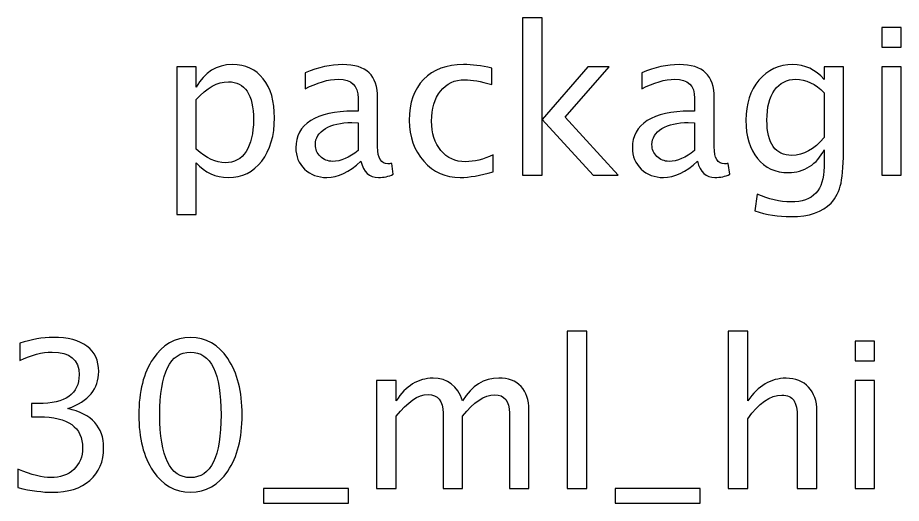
# Model space of a CAD drawing. Header units: centimetres. Extents: x -42.5 to 44.4, y -43.5 to 43.2.
# Drawn here: x -42.36 to -36.86, y 26.13 to 29.15 of the extents above; entities that cross this region are included whole.
import ezdxf

# ---------------------------------------------------------------- set-up
doc = ezdxf.new("R2010")
doc.units = ezdxf.units.CM
doc.header["$MEASUREMENT"] = 0
doc.layers.add('Layer 1', color=7, linetype='Continuous')

msp = doc.modelspace()

# ---------------------------------------------------------------- linework, layer by layer
at = {"layer": 'Layer 1'}
for points, knots in [([(-39.21841, 28.17044), (-39.21841, 28.17044), (-39.21841, 29.14961), (-39.21841, 29.14961), (-39.21841, 29.14961), (-39.21841, 29.14961), (-39.09649, 29.14961), (-39.09649, 29.14961), (-39.09649, 29.14961), (-39.09649, 29.14961), (-39.09649, 28.51694), (-39.09649, 28.51694), (-39.09649, 28.51694), (-39.09649, 28.51694), (-38.81074, 28.84354), (-38.81074, 28.84354), (-38.81074, 28.84354), (-38.81074, 28.84354), (-38.67908, 28.84354), (-38.67908, 28.84354), (-38.67908, 28.84354), (-38.67908, 28.84354), (-38.95213, 28.52943), (-38.95213, 28.52943), (-38.95213, 28.52943), (-38.95213, 28.52943), (-38.62193, 28.17044), (-38.62193, 28.17044), (-38.62193, 28.17044), (-38.62193, 28.17044), (-38.77899, 28.17044), (-38.77899, 28.17044), (-38.77899, 28.17044), (-38.77899, 28.17044), (-39.09649, 28.51567), (-39.09649, 28.51567), (-39.09649, 28.51567), (-39.09649, 28.51567), (-39.09649, 28.17044), (-39.09649, 28.17044), (-39.09649, 28.17044), (-39.09649, 28.17044), (-39.21841, 28.17044), (-39.21841, 28.17044)], [0, 0, 0, 0, 0.0833333, 0.0833333, 0.0833333, 0.0833333, 0.1666667, 0.1666667, 0.1666667, 0.1666667, 0.25, 0.25, 0.25, 0.25, 0.3333333, 0.3333333, 0.3333333, 0.3333333, 0.4166667, 0.4166667, 0.4166667, 0.4166667, 0.5, 0.5, 0.5, 0.5, 0.5833333, 0.5833333, 0.5833333, 0.5833333, 0.6666667, 0.6666667, 0.6666667, 0.6666667, 0.75, 0.75, 0.75, 0.75, 0.8333333, 0.8333333, 0.8333333, 0.8333333, 1, 1, 1, 1]), ([(-36.98299, 28.96673), (-36.98299, 28.96673), (-36.98299, 29.08865), (-36.98299, 29.08865), (-36.98299, 29.08865), (-36.98299, 29.08865), (-36.86107, 29.08865), (-36.86107, 29.08865), (-36.86107, 29.08865), (-36.86107, 29.08865), (-36.86107, 28.96673), (-36.86107, 28.96673), (-36.86107, 28.96673), (-36.86107, 28.96673), (-36.98299, 28.96673), (-36.98299, 28.96673)], [0, 0, 0, 0, 0.2, 0.2, 0.2, 0.2, 0.4, 0.4, 0.4, 0.4, 0.6, 0.6, 0.6, 0.6, 1, 1, 1, 1]), ([(-41.36936, 27.92533), (-41.36936, 27.92533), (-41.36936, 28.84354), (-41.36936, 28.84354), (-41.36936, 28.84354), (-41.36936, 28.84354), (-41.24744, 28.84354), (-41.24744, 28.84354), (-41.24744, 28.84354), (-41.24744, 28.84354), (-41.24744, 28.71633), (-41.24744, 28.71633), (-41.24744, 28.71633), (-41.19749, 28.81052), (-41.12234, 28.85751), (-41.02223, 28.85751), (-41.02223, 28.85751), (-40.94116, 28.85751), (-40.87745, 28.82809), (-40.83088, 28.76903), (-40.83088, 28.76903), (-40.78431, 28.70998), (-40.76103, 28.62933), (-40.76103, 28.5271), (-40.76103, 28.5271), (-40.76103, 28.41576), (-40.78749, 28.3258), (-40.84019, 28.25765), (-40.84019, 28.25765), (-40.8929, 28.18928), (-40.96232, 28.1552), (-41.04826, 28.1552), (-41.04826, 28.1552), (-41.12806, 28.1552), (-41.19452, 28.18568), (-41.24744, 28.24685), (-41.24744, 28.24685), (-41.24744, 28.24685), (-41.24744, 27.92533), (-41.24744, 27.92533), (-41.24744, 27.92533), (-41.24744, 27.92533), (-41.36936, 27.92533), (-41.36936, 27.92533)], [0, 0, 0, 0, 0.0833333, 0.0833333, 0.0833333, 0.0833333, 0.1666667, 0.1666667, 0.1666667, 0.1666667, 0.25, 0.25, 0.25, 0.25, 0.3333333, 0.3333333, 0.3333333, 0.3333333, 0.4166667, 0.4166667, 0.4166667, 0.4166667, 0.5, 0.5, 0.5, 0.5, 0.5833333, 0.5833333, 0.5833333, 0.5833333, 0.6666667, 0.6666667, 0.6666667, 0.6666667, 0.75, 0.75, 0.75, 0.75, 0.8333333, 0.8333333, 0.8333333, 0.8333333, 1, 1, 1, 1]), ([(-40.22319, 28.25617), (-40.29642, 28.18886), (-40.36691, 28.1552), (-40.43464, 28.1552), (-40.43464, 28.1552), (-40.49031, 28.1552), (-40.53667, 28.17256), (-40.57328, 28.20748), (-40.57328, 28.20748), (-40.61011, 28.24241), (-40.62853, 28.28643), (-40.62853, 28.33956), (-40.62853, 28.33956), (-40.62853, 28.41301), (-40.59763, 28.46953), (-40.53582, 28.5089), (-40.53582, 28.5089), (-40.47401, 28.54827), (-40.38532, 28.56795), (-40.26975, 28.56795), (-40.26975, 28.56795), (-40.26975, 28.56795), (-40.24118, 28.56795), (-40.24118, 28.56795), (-40.24118, 28.56795), (-40.24118, 28.56795), (-40.24118, 28.64902), (-40.24118, 28.64902), (-40.24118, 28.64902), (-40.24118, 28.72712), (-40.28182, 28.76607), (-40.36331, 28.76607), (-40.36331, 28.76607), (-40.42639, 28.76607), (-40.49539, 28.74617), (-40.57011, 28.70638), (-40.57011, 28.70638), (-40.57011, 28.70638), (-40.57011, 28.80671), (-40.57011, 28.80671), (-40.57011, 28.80671), (-40.48798, 28.84058), (-40.41051, 28.85751), (-40.33791, 28.85751), (-40.33791, 28.85751), (-40.26319, 28.85751), (-40.20795, 28.84058), (-40.1726, 28.8065), (-40.1726, 28.8065), (-40.13704, 28.77242), (-40.11926, 28.71993), (-40.11926, 28.64902), (-40.11926, 28.64902), (-40.11926, 28.64902), (-40.11926, 28.34485), (-40.11926, 28.34485), (-40.11926, 28.34485), (-40.11926, 28.27522), (-40.09788, 28.24029), (-40.05491, 28.24029), (-40.05491, 28.24029), (-40.04962, 28.24029), (-40.04179, 28.24114), (-40.03142, 28.24283), (-40.03142, 28.24283), (-40.03142, 28.24283), (-40.02274, 28.1751), (-40.02274, 28.1751), (-40.02274, 28.1751), (-40.05047, 28.16176), (-40.08095, 28.1552), (-40.11439, 28.1552), (-40.11439, 28.1552), (-40.17133, 28.1552), (-40.20752, 28.18886), (-40.22319, 28.25617)], [0, 0, 0, 0, 0.05, 0.05, 0.05, 0.05, 0.1, 0.1, 0.1, 0.1, 0.15, 0.15, 0.15, 0.15, 0.2, 0.2, 0.2, 0.2, 0.25, 0.25, 0.25, 0.25, 0.3, 0.3, 0.3, 0.3, 0.35, 0.35, 0.35, 0.35, 0.4, 0.4, 0.4, 0.4, 0.45, 0.45, 0.45, 0.45, 0.5, 0.5, 0.5, 0.5, 0.55, 0.55, 0.55, 0.55, 0.6, 0.6, 0.6, 0.6, 0.65, 0.65, 0.65, 0.65, 0.7, 0.7, 0.7, 0.7, 0.75, 0.75, 0.75, 0.75, 0.8, 0.8, 0.8, 0.8, 0.85, 0.85, 0.85, 0.85, 0.9, 0.9, 0.9, 0.9, 1, 1, 1, 1]), ([(-39.4015, 28.19076), (-39.48045, 28.16705), (-39.54861, 28.1552), (-39.60597, 28.1552), (-39.60597, 28.1552), (-39.69699, 28.1552), (-39.77234, 28.18886), (-39.83224, 28.25595), (-39.83224, 28.25595), (-39.89214, 28.32326), (-39.9222, 28.40814), (-39.9222, 28.51038), (-39.9222, 28.51038), (-39.9222, 28.6196), (-39.89257, 28.7049), (-39.8333, 28.76586), (-39.8333, 28.76586), (-39.77403, 28.82703), (-39.69127, 28.85751), (-39.58501, 28.85751), (-39.58501, 28.85751), (-39.53273, 28.85751), (-39.47389, 28.85031), (-39.40912, 28.83592), (-39.40912, 28.83592), (-39.40912, 28.83592), (-39.40912, 28.73305), (-39.40912, 28.73305), (-39.40912, 28.73305), (-39.47791, 28.75337), (-39.534, 28.76353), (-39.57718, 28.76353), (-39.57718, 28.76353), (-39.63984, 28.76353), (-39.69, 28.74004), (-39.72747, 28.69326), (-39.72747, 28.69326), (-39.76493, 28.64648), (-39.78377, 28.58404), (-39.78377, 28.50614), (-39.78377, 28.50614), (-39.78377, 28.43058), (-39.7643, 28.36962), (-39.72556, 28.32284), (-39.72556, 28.32284), (-39.68683, 28.27627), (-39.63624, 28.25299), (-39.57337, 28.25299), (-39.57337, 28.25299), (-39.5177, 28.25299), (-39.46055, 28.26738), (-39.4015, 28.29617), (-39.4015, 28.29617), (-39.4015, 28.29617), (-39.4015, 28.19076), (-39.4015, 28.19076)], [0, 0, 0, 0, 0.0666667, 0.0666667, 0.0666667, 0.0666667, 0.1333333, 0.1333333, 0.1333333, 0.1333333, 0.2, 0.2, 0.2, 0.2, 0.2666667, 0.2666667, 0.2666667, 0.2666667, 0.3333333, 0.3333333, 0.3333333, 0.3333333, 0.4, 0.4, 0.4, 0.4, 0.4666667, 0.4666667, 0.4666667, 0.4666667, 0.5333333, 0.5333333, 0.5333333, 0.5333333, 0.6, 0.6, 0.6, 0.6, 0.6666667, 0.6666667, 0.6666667, 0.6666667, 0.7333333, 0.7333333, 0.7333333, 0.7333333, 0.8, 0.8, 0.8, 0.8, 0.8666667, 0.8666667, 0.8666667, 0.8666667, 1, 1, 1, 1]), ([(-38.12917, 28.25617), (-38.2024, 28.18886), (-38.27289, 28.1552), (-38.34062, 28.1552), (-38.34062, 28.1552), (-38.39629, 28.1552), (-38.44265, 28.17256), (-38.47926, 28.20748), (-38.47926, 28.20748), (-38.51609, 28.24241), (-38.53451, 28.28643), (-38.53451, 28.33956), (-38.53451, 28.33956), (-38.53451, 28.41301), (-38.50361, 28.46953), (-38.4418, 28.5089), (-38.4418, 28.5089), (-38.37999, 28.54827), (-38.2913, 28.56795), (-38.17573, 28.56795), (-38.17573, 28.56795), (-38.17573, 28.56795), (-38.14716, 28.56795), (-38.14716, 28.56795), (-38.14716, 28.56795), (-38.14716, 28.56795), (-38.14716, 28.64902), (-38.14716, 28.64902), (-38.14716, 28.64902), (-38.14716, 28.72712), (-38.1878, 28.76607), (-38.26929, 28.76607), (-38.26929, 28.76607), (-38.33237, 28.76607), (-38.40137, 28.74617), (-38.47609, 28.70638), (-38.47609, 28.70638), (-38.47609, 28.70638), (-38.47609, 28.80671), (-38.47609, 28.80671), (-38.47609, 28.80671), (-38.39396, 28.84058), (-38.31649, 28.85751), (-38.24389, 28.85751), (-38.24389, 28.85751), (-38.16917, 28.85751), (-38.11393, 28.84058), (-38.07858, 28.8065), (-38.07858, 28.8065), (-38.04302, 28.77242), (-38.02524, 28.71993), (-38.02524, 28.64902), (-38.02524, 28.64902), (-38.02524, 28.64902), (-38.02524, 28.34485), (-38.02524, 28.34485), (-38.02524, 28.34485), (-38.02524, 28.27522), (-38.00386, 28.24029), (-37.96089, 28.24029), (-37.96089, 28.24029), (-37.9556, 28.24029), (-37.94777, 28.24114), (-37.9374, 28.24283), (-37.9374, 28.24283), (-37.9374, 28.24283), (-37.92872, 28.1751), (-37.92872, 28.1751), (-37.92872, 28.1751), (-37.95645, 28.16176), (-37.98693, 28.1552), (-38.02037, 28.1552), (-38.02037, 28.1552), (-38.07731, 28.1552), (-38.1135, 28.18886), (-38.12917, 28.25617)], [0, 0, 0, 0, 0.05, 0.05, 0.05, 0.05, 0.1, 0.1, 0.1, 0.1, 0.15, 0.15, 0.15, 0.15, 0.2, 0.2, 0.2, 0.2, 0.25, 0.25, 0.25, 0.25, 0.3, 0.3, 0.3, 0.3, 0.35, 0.35, 0.35, 0.35, 0.4, 0.4, 0.4, 0.4, 0.45, 0.45, 0.45, 0.45, 0.5, 0.5, 0.5, 0.5, 0.55, 0.55, 0.55, 0.55, 0.6, 0.6, 0.6, 0.6, 0.65, 0.65, 0.65, 0.65, 0.7, 0.7, 0.7, 0.7, 0.75, 0.75, 0.75, 0.75, 0.8, 0.8, 0.8, 0.8, 0.85, 0.85, 0.85, 0.85, 0.9, 0.9, 0.9, 0.9, 1, 1, 1, 1]), ([(-37.7723, 27.94692), (-37.7723, 27.94692), (-37.75791, 28.05233), (-37.75791, 28.05233), (-37.75791, 28.05233), (-37.68721, 28.01931), (-37.61715, 28.0028), (-37.54793, 28.0028), (-37.54793, 28.0028), (-37.41056, 28.0028), (-37.34177, 28.07561), (-37.34177, 28.22103), (-37.34177, 28.22103), (-37.34177, 28.22103), (-37.34177, 28.32686), (-37.34177, 28.32686), (-37.34177, 28.32686), (-37.36294, 28.2822), (-37.39299, 28.2477), (-37.43215, 28.22293), (-37.43215, 28.22293), (-37.47131, 28.19817), (-37.51491, 28.18568), (-37.56296, 28.18568), (-37.56296, 28.18568), (-37.64445, 28.18568), (-37.70901, 28.21489), (-37.75664, 28.27331), (-37.75664, 28.27331), (-37.80426, 28.33173), (-37.82818, 28.41089), (-37.82818, 28.5108), (-37.82818, 28.5108), (-37.82818, 28.61304), (-37.80109, 28.69643), (-37.7469, 28.76099), (-37.7469, 28.76099), (-37.6925, 28.82534), (-37.62244, 28.85751), (-37.53629, 28.85751), (-37.53629, 28.85751), (-37.46094, 28.85751), (-37.39596, 28.82703), (-37.34177, 28.76586), (-37.34177, 28.76586), (-37.34177, 28.76586), (-37.34177, 28.84354), (-37.34177, 28.84354), (-37.34177, 28.84354), (-37.34177, 28.84354), (-37.21985, 28.84354), (-37.21985, 28.84354), (-37.21985, 28.84354), (-37.21985, 28.84354), (-37.21985, 28.35417), (-37.21985, 28.35417), (-37.21985, 28.35417), (-37.21985, 28.24897), (-37.22535, 28.17108), (-37.23636, 28.12049), (-37.23636, 28.12049), (-37.24715, 28.0699), (-37.2679, 28.02841), (-37.29795, 27.99624), (-37.29795, 27.99624), (-37.35129, 27.93972), (-37.43469, 27.91136), (-37.54793, 27.91136), (-37.54793, 27.91136), (-37.62561, 27.91136), (-37.70033, 27.92321), (-37.7723, 27.94692)], [0, 0, 0, 0, 0.0526316, 0.0526316, 0.0526316, 0.0526316, 0.1052632, 0.1052632, 0.1052632, 0.1052632, 0.1578947, 0.1578947, 0.1578947, 0.1578947, 0.2105263, 0.2105263, 0.2105263, 0.2105263, 0.2631579, 0.2631579, 0.2631579, 0.2631579, 0.3157895, 0.3157895, 0.3157895, 0.3157895, 0.3684211, 0.3684211, 0.3684211, 0.3684211, 0.4210526, 0.4210526, 0.4210526, 0.4210526, 0.4736842, 0.4736842, 0.4736842, 0.4736842, 0.5263158, 0.5263158, 0.5263158, 0.5263158, 0.5789474, 0.5789474, 0.5789474, 0.5789474, 0.6315789, 0.6315789, 0.6315789, 0.6315789, 0.6842105, 0.6842105, 0.6842105, 0.6842105, 0.7368421, 0.7368421, 0.7368421, 0.7368421, 0.7894737, 0.7894737, 0.7894737, 0.7894737, 0.8421053, 0.8421053, 0.8421053, 0.8421053, 0.8947368, 0.8947368, 0.8947368, 0.8947368, 1, 1, 1, 1]), ([(-36.98299, 28.17044), (-36.98299, 28.17044), (-36.98299, 28.84354), (-36.98299, 28.84354), (-36.98299, 28.84354), (-36.98299, 28.84354), (-36.86107, 28.84354), (-36.86107, 28.84354), (-36.86107, 28.84354), (-36.86107, 28.84354), (-36.86107, 28.17044), (-36.86107, 28.17044), (-36.86107, 28.17044), (-36.86107, 28.17044), (-36.98299, 28.17044), (-36.98299, 28.17044)], [0, 0, 0, 0, 0.2, 0.2, 0.2, 0.2, 0.4, 0.4, 0.4, 0.4, 0.6, 0.6, 0.6, 0.6, 1, 1, 1, 1]), ([(-37.34177, 28.40327), (-37.34177, 28.40327), (-37.34177, 28.68246), (-37.34177, 28.68246), (-37.34177, 28.68246), (-37.39553, 28.73813), (-37.45416, 28.76607), (-37.51745, 28.76607), (-37.51745, 28.76607), (-37.57376, 28.76607), (-37.61778, 28.74363), (-37.64953, 28.69855), (-37.64953, 28.69855), (-37.68149, 28.65368), (-37.69737, 28.59123), (-37.69737, 28.51165), (-37.69737, 28.51165), (-37.69737, 28.36539), (-37.64551, 28.29236), (-37.54158, 28.29236), (-37.54158, 28.29236), (-37.47089, 28.29236), (-37.40421, 28.3294), (-37.34177, 28.40327)], [0, 0, 0, 0, 0.1428571, 0.1428571, 0.1428571, 0.1428571, 0.2857143, 0.2857143, 0.2857143, 0.2857143, 0.4285714, 0.4285714, 0.4285714, 0.4285714, 0.5714286, 0.5714286, 0.5714286, 0.5714286, 0.7142857, 0.7142857, 0.7142857, 0.7142857, 1, 1, 1, 1]), ([(-41.24744, 28.33088), (-41.18457, 28.27479), (-41.12467, 28.24664), (-41.06773, 28.24664), (-41.06773, 28.24664), (-41.01164, 28.24664), (-40.96825, 28.27014), (-40.93777, 28.31691), (-40.93777, 28.31691), (-40.90708, 28.36369), (-40.89184, 28.42952), (-40.89184, 28.51461), (-40.89184, 28.51461), (-40.89184, 28.67209), (-40.94391, 28.75083), (-41.04805, 28.75083), (-41.04805, 28.75083), (-41.11621, 28.75083), (-41.18267, 28.714), (-41.24744, 28.64013), (-41.24744, 28.64013), (-41.24744, 28.64013), (-41.24744, 28.33088), (-41.24744, 28.33088)], [0, 0, 0, 0, 0.1428571, 0.1428571, 0.1428571, 0.1428571, 0.2857143, 0.2857143, 0.2857143, 0.2857143, 0.4285714, 0.4285714, 0.4285714, 0.4285714, 0.5714286, 0.5714286, 0.5714286, 0.5714286, 0.7142857, 0.7142857, 0.7142857, 0.7142857, 1, 1, 1, 1]), ([(-40.24118, 28.32263), (-40.24118, 28.32263), (-40.24118, 28.49556), (-40.24118, 28.49556), (-40.24118, 28.49556), (-40.24118, 28.49556), (-40.28034, 28.49683), (-40.28034, 28.49683), (-40.28034, 28.49683), (-40.34807, 28.49683), (-40.40268, 28.48434), (-40.44438, 28.45937), (-40.44438, 28.45937), (-40.48587, 28.43418), (-40.50661, 28.40095), (-40.50661, 28.35946), (-40.50661, 28.35946), (-40.50661, 28.33046), (-40.49624, 28.30591), (-40.47571, 28.2858), (-40.47571, 28.2858), (-40.45496, 28.26569), (-40.42977, 28.25553), (-40.39993, 28.25553), (-40.39993, 28.25553), (-40.34913, 28.25553), (-40.29621, 28.27797), (-40.24118, 28.32263)], [0, 0, 0, 0, 0.125, 0.125, 0.125, 0.125, 0.25, 0.25, 0.25, 0.25, 0.375, 0.375, 0.375, 0.375, 0.5, 0.5, 0.5, 0.5, 0.625, 0.625, 0.625, 0.625, 0.75, 0.75, 0.75, 0.75, 1, 1, 1, 1]), ([(-38.14716, 28.32263), (-38.14716, 28.32263), (-38.14716, 28.49556), (-38.14716, 28.49556), (-38.14716, 28.49556), (-38.14716, 28.49556), (-38.18632, 28.49683), (-38.18632, 28.49683), (-38.18632, 28.49683), (-38.25405, 28.49683), (-38.30866, 28.48434), (-38.35036, 28.45937), (-38.35036, 28.45937), (-38.39185, 28.43418), (-38.41259, 28.40095), (-38.41259, 28.35946), (-38.41259, 28.35946), (-38.41259, 28.33046), (-38.40222, 28.30591), (-38.38169, 28.2858), (-38.38169, 28.2858), (-38.36094, 28.26569), (-38.33575, 28.25553), (-38.30591, 28.25553), (-38.30591, 28.25553), (-38.25511, 28.25553), (-38.20219, 28.27797), (-38.14716, 28.32263)], [0, 0, 0, 0, 0.125, 0.125, 0.125, 0.125, 0.25, 0.25, 0.25, 0.25, 0.375, 0.375, 0.375, 0.375, 0.5, 0.5, 0.5, 0.5, 0.625, 0.625, 0.625, 0.625, 0.75, 0.75, 0.75, 0.75, 1, 1, 1, 1]), ([(-42.35878, 26.22522), (-42.35878, 26.22522), (-42.35878, 26.33952), (-42.35878, 26.33952), (-42.35878, 26.33952), (-42.27157, 26.30481), (-42.2032, 26.28745), (-42.15304, 26.28745), (-42.15304, 26.28745), (-42.09398, 26.28745), (-42.04636, 26.30438), (-42.00974, 26.33846), (-42.00974, 26.33846), (-41.97312, 26.37254), (-41.95492, 26.41699), (-41.95492, 26.4716), (-41.95492, 26.4716), (-41.95492, 26.60114), (-42.04509, 26.66591), (-42.22543, 26.66591), (-42.22543, 26.66591), (-42.22543, 26.66591), (-42.27369, 26.66591), (-42.27369, 26.66591), (-42.27369, 26.66591), (-42.27369, 26.66591), (-42.27369, 26.74783), (-42.27369, 26.74783), (-42.27369, 26.74783), (-42.27369, 26.74783), (-42.23093, 26.74846), (-42.23093, 26.74846), (-42.23093, 26.74846), (-42.06139, 26.74846), (-41.97651, 26.80815), (-41.97651, 26.92774), (-41.97651, 26.92774), (-41.97651, 27.02151), (-42.03281, 27.0685), (-42.14521, 27.0685), (-42.14521, 27.0685), (-42.20553, 27.0685), (-42.27242, 27.05114), (-42.34608, 27.01643), (-42.34608, 27.01643), (-42.34608, 27.01643), (-42.34608, 27.12311), (-42.34608, 27.12311), (-42.34608, 27.12311), (-42.2739, 27.14766), (-42.20426, 27.15994), (-42.13738, 27.15994), (-42.13738, 27.15994), (-42.04636, 27.15994), (-41.9763, 27.14174), (-41.92761, 27.10533), (-41.92761, 27.10533), (-41.87893, 27.06914), (-41.85459, 27.01643), (-41.85459, 26.94743), (-41.85459, 26.94743), (-41.85459, 26.83969), (-41.9183, 26.76285), (-42.04594, 26.71713), (-42.04594, 26.71713), (-41.89798, 26.68263), (-41.82411, 26.60156), (-41.82411, 26.47351), (-41.82411, 26.47351), (-41.82411, 26.38715), (-41.85268, 26.3192), (-41.90962, 26.26988), (-41.90962, 26.26988), (-41.96656, 26.22056), (-42.04488, 26.19601), (-42.14436, 26.19601), (-42.14436, 26.19601), (-42.20109, 26.19601), (-42.27242, 26.20575), (-42.35878, 26.22522)], [0, 0, 0, 0, 0.047619, 0.047619, 0.047619, 0.047619, 0.0952381, 0.0952381, 0.0952381, 0.0952381, 0.1428571, 0.1428571, 0.1428571, 0.1428571, 0.1904762, 0.1904762, 0.1904762, 0.1904762, 0.2380952, 0.2380952, 0.2380952, 0.2380952, 0.2857143, 0.2857143, 0.2857143, 0.2857143, 0.3333333, 0.3333333, 0.3333333, 0.3333333, 0.3809524, 0.3809524, 0.3809524, 0.3809524, 0.4285714, 0.4285714, 0.4285714, 0.4285714, 0.4761905, 0.4761905, 0.4761905, 0.4761905, 0.5238095, 0.5238095, 0.5238095, 0.5238095, 0.5714286, 0.5714286, 0.5714286, 0.5714286, 0.6190476, 0.6190476, 0.6190476, 0.6190476, 0.6666667, 0.6666667, 0.6666667, 0.6666667, 0.7142857, 0.7142857, 0.7142857, 0.7142857, 0.7619048, 0.7619048, 0.7619048, 0.7619048, 0.8095238, 0.8095238, 0.8095238, 0.8095238, 0.8571429, 0.8571429, 0.8571429, 0.8571429, 0.9047619, 0.9047619, 0.9047619, 0.9047619, 1, 1, 1, 1]), ([(-41.28394, 26.19601), (-41.38025, 26.19601), (-41.45793, 26.24025), (-41.51677, 26.32851), (-41.51677, 26.32851), (-41.57583, 26.41678), (-41.60525, 26.5332), (-41.60525, 26.67798), (-41.60525, 26.67798), (-41.60525, 26.82276), (-41.57583, 26.93917), (-41.51677, 27.02744), (-41.51677, 27.02744), (-41.45793, 27.1157), (-41.38025, 27.15994), (-41.28394, 27.15994), (-41.28394, 27.15994), (-41.18721, 27.15994), (-41.10953, 27.11591), (-41.05068, 27.02786), (-41.05068, 27.02786), (-40.99205, 26.93981), (-40.96263, 26.82318), (-40.96263, 26.67798), (-40.96263, 26.67798), (-40.96263, 26.5332), (-40.99205, 26.41678), (-41.05068, 26.32851), (-41.05068, 26.32851), (-41.10953, 26.24025), (-41.18721, 26.19601), (-41.28394, 26.19601)], [0, 0, 0, 0, 0.1111111, 0.1111111, 0.1111111, 0.1111111, 0.2222222, 0.2222222, 0.2222222, 0.2222222, 0.3333333, 0.3333333, 0.3333333, 0.3333333, 0.4444444, 0.4444444, 0.4444444, 0.4444444, 0.5555556, 0.5555556, 0.5555556, 0.5555556, 0.6666667, 0.6666667, 0.6666667, 0.6666667, 0.7777778, 0.7777778, 0.7777778, 0.7777778, 1, 1, 1, 1]), ([(-38.93952, 26.21887), (-38.93952, 26.21887), (-38.93952, 27.19804), (-38.93952, 27.19804), (-38.93952, 27.19804), (-38.93952, 27.19804), (-38.8176, 27.19804), (-38.8176, 27.19804), (-38.8176, 27.19804), (-38.8176, 27.19804), (-38.8176, 26.21887), (-38.8176, 26.21887), (-38.8176, 26.21887), (-38.8176, 26.21887), (-38.93952, 26.21887), (-38.93952, 26.21887)], [0, 0, 0, 0, 0.2, 0.2, 0.2, 0.2, 0.4, 0.4, 0.4, 0.4, 0.6, 0.6, 0.6, 0.6, 1, 1, 1, 1]), ([(-37.93749, 26.21887), (-37.93749, 26.21887), (-37.93749, 27.19804), (-37.93749, 27.19804), (-37.93749, 27.19804), (-37.93749, 27.19804), (-37.81557, 27.19804), (-37.81557, 27.19804), (-37.81557, 27.19804), (-37.81557, 27.19804), (-37.81557, 26.76476), (-37.81557, 26.76476), (-37.81557, 26.76476), (-37.75101, 26.85895), (-37.67185, 26.90594), (-37.57829, 26.90594), (-37.57829, 26.90594), (-37.51945, 26.90594), (-37.47267, 26.88753), (-37.43817, 26.85048), (-37.43817, 26.85048), (-37.40367, 26.81365), (-37.38631, 26.76391), (-37.38631, 26.70168), (-37.38631, 26.70168), (-37.38631, 26.70168), (-37.38631, 26.21887), (-37.38631, 26.21887), (-37.38631, 26.21887), (-37.38631, 26.21887), (-37.50823, 26.21887), (-37.50823, 26.21887), (-37.50823, 26.21887), (-37.50823, 26.21887), (-37.50823, 26.66189), (-37.50823, 26.66189), (-37.50823, 26.66189), (-37.50823, 26.71184), (-37.51564, 26.7474), (-37.53024, 26.76857), (-37.53024, 26.76857), (-37.54506, 26.78995), (-37.5694, 26.80053), (-37.60348, 26.80053), (-37.60348, 26.80053), (-37.67841, 26.80053), (-37.74911, 26.75164), (-37.81557, 26.65385), (-37.81557, 26.65385), (-37.81557, 26.65385), (-37.81557, 26.21887), (-37.81557, 26.21887), (-37.81557, 26.21887), (-37.81557, 26.21887), (-37.93749, 26.21887), (-37.93749, 26.21887)], [0, 0, 0, 0, 0.0666667, 0.0666667, 0.0666667, 0.0666667, 0.1333333, 0.1333333, 0.1333333, 0.1333333, 0.2, 0.2, 0.2, 0.2, 0.2666667, 0.2666667, 0.2666667, 0.2666667, 0.3333333, 0.3333333, 0.3333333, 0.3333333, 0.4, 0.4, 0.4, 0.4, 0.4666667, 0.4666667, 0.4666667, 0.4666667, 0.5333333, 0.5333333, 0.5333333, 0.5333333, 0.6, 0.6, 0.6, 0.6, 0.6666667, 0.6666667, 0.6666667, 0.6666667, 0.7333333, 0.7333333, 0.7333333, 0.7333333, 0.8, 0.8, 0.8, 0.8, 0.8666667, 0.8666667, 0.8666667, 0.8666667, 1, 1, 1, 1]), ([(-37.14924, 27.01516), (-37.14924, 27.01516), (-37.14924, 27.13708), (-37.14924, 27.13708), (-37.14924, 27.13708), (-37.14924, 27.13708), (-37.02732, 27.13708), (-37.02732, 27.13708), (-37.02732, 27.13708), (-37.02732, 27.13708), (-37.02732, 27.01516), (-37.02732, 27.01516), (-37.02732, 27.01516), (-37.02732, 27.01516), (-37.14924, 27.01516), (-37.14924, 27.01516)], [0, 0, 0, 0, 0.2, 0.2, 0.2, 0.2, 0.4, 0.4, 0.4, 0.4, 0.6, 0.6, 0.6, 0.6, 1, 1, 1, 1]), ([(-41.28415, 26.28745), (-41.15694, 26.28745), (-41.09344, 26.41763), (-41.09344, 26.67798), (-41.09344, 26.67798), (-41.09344, 26.93833), (-41.15694, 27.0685), (-41.28415, 27.0685), (-41.28415, 27.0685), (-41.41094, 27.0685), (-41.47444, 26.93833), (-41.47444, 26.67798), (-41.47444, 26.67798), (-41.47444, 26.41763), (-41.41094, 26.28745), (-41.28415, 26.28745)], [0, 0, 0, 0, 0.2, 0.2, 0.2, 0.2, 0.4, 0.4, 0.4, 0.4, 0.6, 0.6, 0.6, 0.6, 1, 1, 1, 1]), ([(-40.12528, 26.21887), (-40.12528, 26.21887), (-40.12528, 26.89197), (-40.12528, 26.89197), (-40.12528, 26.89197), (-40.12528, 26.89197), (-40.00336, 26.89197), (-40.00336, 26.89197), (-40.00336, 26.89197), (-40.00336, 26.89197), (-40.00336, 26.76476), (-40.00336, 26.76476), (-40.00336, 26.76476), (-39.94388, 26.85895), (-39.86768, 26.90594), (-39.77434, 26.90594), (-39.77434, 26.90594), (-39.68438, 26.90594), (-39.62321, 26.85895), (-39.59061, 26.76476), (-39.59061, 26.76476), (-39.53282, 26.8598), (-39.45747, 26.90721), (-39.36497, 26.90721), (-39.36497, 26.90721), (-39.30592, 26.90721), (-39.25999, 26.88985), (-39.22718, 26.85493), (-39.22718, 26.85493), (-39.19437, 26.82), (-39.17786, 26.77111), (-39.17786, 26.70824), (-39.17786, 26.70824), (-39.17786, 26.70824), (-39.17786, 26.21887), (-39.17786, 26.21887), (-39.17786, 26.21887), (-39.17786, 26.21887), (-39.29978, 26.21887), (-39.29978, 26.21887), (-39.29978, 26.21887), (-39.29978, 26.21887), (-39.29978, 26.68814), (-39.29978, 26.68814), (-39.29978, 26.68814), (-39.29978, 26.76476), (-39.33026, 26.80307), (-39.39122, 26.80307), (-39.39122, 26.80307), (-39.45451, 26.80307), (-39.52097, 26.75841), (-39.59061, 26.66887), (-39.59061, 26.66887), (-39.59061, 26.66887), (-39.59061, 26.21887), (-39.59061, 26.21887), (-39.59061, 26.21887), (-39.59061, 26.21887), (-39.71253, 26.21887), (-39.71253, 26.21887), (-39.71253, 26.21887), (-39.71253, 26.21887), (-39.71253, 26.68856), (-39.71253, 26.68856), (-39.71253, 26.68856), (-39.71253, 26.76582), (-39.74343, 26.80434), (-39.80545, 26.80434), (-39.80545, 26.80434), (-39.86705, 26.80434), (-39.93309, 26.75947), (-40.00336, 26.66951), (-40.00336, 26.66951), (-40.00336, 26.66951), (-40.00336, 26.21887), (-40.00336, 26.21887), (-40.00336, 26.21887), (-40.00336, 26.21887), (-40.12528, 26.21887), (-40.12528, 26.21887)], [0, 0, 0, 0, 0.047619, 0.047619, 0.047619, 0.047619, 0.0952381, 0.0952381, 0.0952381, 0.0952381, 0.1428571, 0.1428571, 0.1428571, 0.1428571, 0.1904762, 0.1904762, 0.1904762, 0.1904762, 0.2380952, 0.2380952, 0.2380952, 0.2380952, 0.2857143, 0.2857143, 0.2857143, 0.2857143, 0.3333333, 0.3333333, 0.3333333, 0.3333333, 0.3809524, 0.3809524, 0.3809524, 0.3809524, 0.4285714, 0.4285714, 0.4285714, 0.4285714, 0.4761905, 0.4761905, 0.4761905, 0.4761905, 0.5238095, 0.5238095, 0.5238095, 0.5238095, 0.5714286, 0.5714286, 0.5714286, 0.5714286, 0.6190476, 0.6190476, 0.6190476, 0.6190476, 0.6666667, 0.6666667, 0.6666667, 0.6666667, 0.7142857, 0.7142857, 0.7142857, 0.7142857, 0.7619048, 0.7619048, 0.7619048, 0.7619048, 0.8095238, 0.8095238, 0.8095238, 0.8095238, 0.8571429, 0.8571429, 0.8571429, 0.8571429, 0.9047619, 0.9047619, 0.9047619, 0.9047619, 1, 1, 1, 1]), ([(-37.14924, 26.21887), (-37.14924, 26.21887), (-37.14924, 26.89197), (-37.14924, 26.89197), (-37.14924, 26.89197), (-37.14924, 26.89197), (-37.02732, 26.89197), (-37.02732, 26.89197), (-37.02732, 26.89197), (-37.02732, 26.89197), (-37.02732, 26.21887), (-37.02732, 26.21887), (-37.02732, 26.21887), (-37.02732, 26.21887), (-37.14924, 26.21887), (-37.14924, 26.21887)], [0, 0, 0, 0, 0.2, 0.2, 0.2, 0.2, 0.4, 0.4, 0.4, 0.4, 0.6, 0.6, 0.6, 0.6, 1, 1, 1, 1]), ([(-40.82886, 26.12743), (-40.82886, 26.12743), (-40.82886, 26.21887), (-40.82886, 26.21887), (-40.82886, 26.21887), (-40.82886, 26.21887), (-40.30054, 26.21887), (-40.30054, 26.21887), (-40.30054, 26.21887), (-40.30054, 26.21887), (-40.30054, 26.12743), (-40.30054, 26.12743), (-40.30054, 26.12743), (-40.30054, 26.12743), (-40.82886, 26.12743), (-40.82886, 26.12743)], [0, 0, 0, 0, 0.2, 0.2, 0.2, 0.2, 0.4, 0.4, 0.4, 0.4, 0.6, 0.6, 0.6, 0.6, 1, 1, 1, 1]), ([(-38.64107, 26.12743), (-38.64107, 26.12743), (-38.64107, 26.21887), (-38.64107, 26.21887), (-38.64107, 26.21887), (-38.64107, 26.21887), (-38.11275, 26.21887), (-38.11275, 26.21887), (-38.11275, 26.21887), (-38.11275, 26.21887), (-38.11275, 26.12743), (-38.11275, 26.12743), (-38.11275, 26.12743), (-38.11275, 26.12743), (-38.64107, 26.12743), (-38.64107, 26.12743)], [0, 0, 0, 0, 0.2, 0.2, 0.2, 0.2, 0.4, 0.4, 0.4, 0.4, 0.6, 0.6, 0.6, 0.6, 1, 1, 1, 1])]:
    msp.add_open_spline(points, degree=3, knots=knots, dxfattribs=at)

doc.saveas('drawing.dxf')
